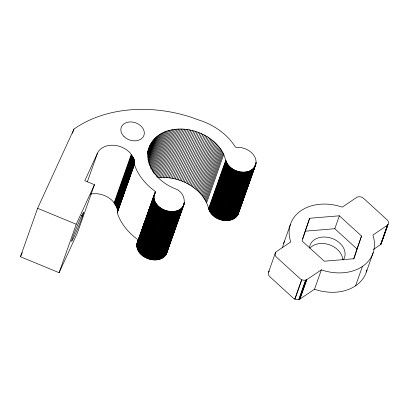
<?xml version="1.0" encoding="UTF-8"?>
<svg xmlns="http://www.w3.org/2000/svg" width="409" height="409" viewBox="0 0 409 409"><rect width="100%" height="100%" fill="white"/><g stroke="black" fill="none" stroke-linecap="round" stroke-linejoin="round"><path stroke-width="0.61" d="M138.487 240.078L137.276 239.214A55.987 42.316 19.5 0 1 117.26 212.818C118.431 208.472 115.318 204.791 113.083 201.489A19.514 14.75 19.5 0 0 90.43 194.137M134.627 162.7L133.687 158.365L130.236 153.048A19.514 14.75 19.5 0 0 112.158 145.21A19.514 14.75 19.5 0 0 97.526 153.078L84.796 180.701L94.453 184.704L77.301 233.14L59.095 272.696L20.45 256.724L37.602 208.288L73.957 129.075A126.238 95.415 19.5 0 1 189.653 116.739L198.702 119.965A55.987 42.316 19.5 0 1 235.293 146.938C237.016 148.324 240.671 146.882 243.018 148.094C245.768 148.81 248.386 150.088 250.605 151.867C254.352 154.796 257.154 159.812 255.712 164.633C251.535 175.282 235.814 173.549 229.244 166.166C226.024 163.053 225.344 158.385 223.764 154.418C220.891 148.288 216.228 143.119 210.814 139.116C199.239 130.67 183.968 126.913 169.914 130.261C158.457 132.68 147.869 142.398 147.91 154.684C147.874 170.558 161.166 183.196 175.052 188.707C186.739 192.45 188.263 210.553 174.045 211.366C167.879 212.051 161.407 209.643 157.261 205.006C155.435 202.925 154.106 200.298 153.948 197.501C152.864 195.119 156.995 191.79 154.428 190.773A55.987 42.316 19.5 0 1 134.413 164.377L134.627 162.7L117.475 211.136M167.317 251.111C162.828 268.544 130.849 257.43 137.925 240.962M238.861 211.698C236.417 223.017 220.354 222.527 213.355 215.804C211.412 214.132 209.797 212.02 208.933 209.587C207.179 202.128 202.9 195.471 197.194 190.43C186.76 181.161 172.404 176.366 158.493 177.71L175.645 129.27M302.496 238.963L305.083 231.197L334.802 228.718L356.96 248.938L353.575 259.096M309.659 218.278L302.098 240.978L324.255 261.203L353.969 258.723L361.53 236.024L339.378 215.799L309.659 218.278L305.293 230.61M72.475 133.262L73.957 129.075M87.362 181.785L97.526 153.078M59.095 272.696L76.248 224.26L94.453 184.704M114.004 203.161L131.156 154.72M114.351 203.534L131.509 155.098M114.689 203.922L131.841 155.481M115.006 204.316L132.158 155.875M115.307 204.715L132.46 156.279M115.589 205.119L132.741 156.683M115.854 205.533L133.007 157.097M116.1 205.952L133.252 157.511M116.325 206.376L133.477 157.935M116.534 206.801L133.687 158.365M116.718 207.23L133.871 158.794M116.887 207.665L134.04 159.224M117.03 208.099L134.183 159.658L134.31 160.093L117.158 208.534M117.265 208.968L134.418 160.532M117.347 209.408L134.5 160.967M117.409 209.843L134.566 161.402M117.455 210.277L134.607 161.836M117.475 210.707L134.627 162.271M117.449 211.565L134.607 163.125M117.409 211.985L134.561 163.549M117.347 212.404L134.5 163.968M117.26 212.818L134.413 164.377M147.853 151.248L149.551 146.463M147.905 151.345L150.021 145.364M147.797 152.061L150.548 144.29M147.828 152.266L148.252 151.069M147.956 152.204L151.131 143.237M147.751 153.574L151.775 142.214M147.807 154.372L152.47 141.217M147.925 155.2L153.217 140.251M147.879 156.657L154.019 139.316M147.884 158.15L154.873 138.416M147.935 159.674L155.773 137.552M148.252 160.64L156.724 136.718M148.615 161.637L157.721 135.926M148.81 163.273L158.764 135.169M149.265 164.352L159.853 134.454M149.755 165.471L160.982 133.779M150.292 166.632L162.148 133.145M150.65 168.431L163.36 132.552M151.473 169.081L164.602 132.005M152.117 170.369L165.885 131.499M152.797 171.703L167.194 131.044M153.503 173.089L168.539 130.629M154.454 173.917L169.914 130.261M155.43 174.791L171.31 129.944M156.218 176.315L172.736 129.673M157.24 177.286L174.183 129.448M159.98 177.583L177.133 129.142M137.066 243.125L154.663 193.365M136.959 243.58L155.077 192.527M136.882 244.045L154.035 195.604M136.826 244.51L155.313 192.123M138.636 239.567L141.811 230.599M143.084 227.01L147.951 213.258M150.067 207.276L154.091 195.911M154.515 194.72L155.64 191.642M136.79 244.981L153.942 196.545M136.78 245.456L153.937 197.02M136.795 245.937L153.948 197.501M136.836 246.417L153.988 197.982M136.897 246.903L154.05 198.467M161.478 177.501L178.631 129.065M136.979 247.389L154.132 198.948M137.087 247.874L154.244 199.434M137.219 248.355L154.372 199.919M137.373 248.841L154.525 200.405M137.552 249.321L154.704 200.885M162.992 177.475L180.144 129.034M137.751 249.802L154.904 201.361M137.971 250.277L155.123 201.836M138.216 250.748L155.369 202.307M164.515 177.491L181.668 129.055M138.482 251.213L155.635 202.777M138.769 251.673L155.921 203.237M139.075 252.128L156.228 203.692M139.397 252.573L156.55 204.137M166.049 177.562L183.201 129.121M139.745 253.013L156.898 204.577M140.108 253.447L157.261 205.006M140.492 253.866L157.649 205.43M167.588 177.675L184.74 129.239M140.895 254.28L158.048 205.845M141.315 254.684L158.467 206.243M141.749 255.073L158.902 206.637M169.127 177.843L186.279 129.402M142.199 255.451L159.352 207.015M142.669 255.819L159.822 207.383M170.671 178.053L187.823 129.617M143.15 256.177L160.302 207.736M143.641 256.515L160.793 208.079M144.152 256.842L161.304 208.406M172.215 178.319L189.367 129.878M144.674 257.159L161.826 208.718M145.2 257.455L162.358 209.019M145.747 257.742L162.9 209.301M173.753 178.626L190.906 130.19M146.299 258.007L163.452 209.572M146.857 258.258L164.009 209.822M175.287 178.984L192.44 130.543M147.429 258.493L164.582 210.057M148.002 258.713L165.154 210.272M148.585 258.912L165.737 210.477M176.811 179.387L193.968 130.946M149.173 259.096L166.325 210.661M149.766 259.265L166.918 210.824M178.329 179.832L195.482 131.396M150.364 259.408L167.516 210.972M150.962 259.541L168.114 211.1M151.56 259.654L168.713 211.213M179.832 180.328L196.985 131.892M152.163 259.746L169.316 211.305M152.767 259.817L169.919 211.381M153.365 259.873L170.517 211.433M181.32 180.865L198.472 132.429M153.963 259.909L171.115 211.468M154.561 259.925L171.714 211.489M182.787 181.448L199.94 133.012M155.149 259.925L172.301 211.484M155.737 259.904L172.889 211.463M156.32 259.863L173.472 211.422M184.239 182.071L201.392 133.636M156.892 259.802L174.045 211.366M157.46 259.725L174.612 211.289M158.022 259.628L175.175 211.192M185.666 182.741L202.823 134.3M158.569 259.516L175.722 211.075M159.111 259.378L176.264 210.942M159.638 259.229L176.79 210.788M160.159 259.055L177.312 210.62M187.071 183.447L204.224 135.011M160.66 258.871L177.813 210.43M161.156 258.667L178.309 210.226M161.632 258.442L178.784 210.006M162.097 258.207L179.249 209.766M188.452 184.193L205.604 135.757M162.542 257.951L179.694 209.51M162.976 257.68L180.129 209.239M163.39 257.394L180.543 208.953M163.789 257.092L180.942 208.651M164.167 256.775L181.32 208.334M164.53 256.443L181.683 208.007M189.802 184.98L206.954 136.54M164.868 256.1L182.02 207.66M165.19 255.743L182.348 207.302M165.497 255.369L182.649 206.934M167.409 250.17L168.043 248.375M173.549 232.828L175.032 228.641M178.84 217.879L179.479 216.085M165.778 254.986L184.525 202.204M166.034 254.592L184.469 202.675M166.274 254.188L184.393 203.135M166.494 253.774L184.285 203.59M191.121 185.804L208.273 137.363M192.409 186.662L209.561 138.222M193.661 187.552L210.814 139.116M194.878 188.483L212.031 140.042M196.054 189.439L213.207 141.003M197.194 190.43L214.347 141.989M198.288 191.448L215.441 143.012M199.341 192.491L216.494 144.055M200.349 193.564L217.501 145.129M201.31 194.658L218.462 146.223M202.225 195.778L219.377 147.337M203.084 196.913L220.236 148.477M203.897 198.074L221.049 149.633M204.658 199.244L221.811 150.809M205.364 200.436L222.516 152M206.018 201.637L223.171 153.201M206.611 202.854L223.764 154.418M208.641 208.621L225.794 160.18M208.774 209.106L225.926 160.665M208.933 209.587L226.085 161.151M209.117 210.068L226.269 161.632M209.316 210.548L226.468 162.107M209.541 211.024L226.693 162.583M209.791 211.494L226.944 163.053M210.057 211.959L227.21 163.518M210.349 212.414L227.501 163.978M210.655 212.869L227.808 164.433M210.988 213.314L228.14 164.878M211.335 213.754L228.488 165.318M211.704 214.183L228.856 165.747M212.092 214.602L229.244 166.166M212.496 215.016L229.648 166.575M212.915 215.415L230.068 166.979M213.355 215.804L230.507 167.368M213.81 216.182L230.962 167.746M214.275 216.545L231.428 168.109M214.761 216.898L231.913 168.462M215.257 217.24L232.409 168.799M215.768 217.562L232.92 169.127M216.289 217.874L233.442 169.438M216.821 218.171L233.974 169.735M217.368 218.452L234.521 170.016M217.92 218.718L235.073 170.277M218.483 218.963L235.635 170.527M219.055 219.198L236.208 170.763M219.633 219.413L236.785 170.977M220.216 219.613L237.368 171.172M220.804 219.791L237.956 171.356M221.397 219.955L238.549 171.519M221.995 220.098L239.147 171.662M222.593 220.226L239.746 171.79M223.191 220.333L240.344 171.898M223.795 220.425L240.947 171.984M224.398 220.497L241.55 172.056M224.996 220.548L242.148 172.107M225.594 220.579L242.747 172.143M226.187 220.594L243.34 172.153M226.78 220.589L243.933 172.148M227.363 220.563L244.516 172.128M227.946 220.523L245.098 172.082M228.519 220.456L245.671 172.02M229.086 220.379L246.238 171.938M229.643 220.277L246.796 171.841M230.19 220.16L247.343 171.724M230.732 220.022L247.885 171.586M231.259 219.868L248.411 171.427M231.775 219.694L248.928 171.259M232.276 219.505L249.429 171.064M232.767 219.296L249.919 170.86M233.242 219.071L250.395 170.635M233.703 218.83L250.855 170.395M234.147 218.575L251.3 170.134M234.577 218.299L251.729 169.863M234.991 218.007L252.143 169.571M235.385 217.706L252.537 169.265M235.758 217.383L252.91 168.948M236.116 217.051L253.268 168.615M236.458 216.709L253.611 168.268M236.775 216.346L253.928 167.91M237.072 215.972L254.224 167.537M239.362 209.561L240.845 205.379M247.2 187.44L247.834 185.645M251.647 174.878L252.281 173.084M255.456 164.116L256.095 162.322M237.353 215.589L256.065 162.792M237.609 215.195L256.014 163.263M237.844 214.786L255.937 163.723M238.058 214.372L255.835 164.183M238.416 213.513L255.712 164.633M366.965 269.812A43.737 33.057 19.5 0 1 314.506 289.245L299.766 299.148A5.23 3.957 19.5 0 1 298.999 299.434L298.79 299.485A5.23 3.957 19.5 0 1 294.996 299.127L294.782 299.035A5.23 3.957 19.5 0 1 293.054 297.916L269.766 276.658A5.23 3.957 19.5 0 1 268.56 272.128L275.508 252.593A5.23 3.957 19.5 0 1 276.525 251.54L290.753 241.929A43.737 33.057 19.5 0 1 342.261 207.133L356.658 197.419A5.23 3.957 19.5 0 1 357.19 197.148L357.379 197.072A5.23 3.957 19.5 0 1 362.2 197.44L362.405 197.547A5.23 3.957 19.5 0 1 363.713 198.462L387.001 219.72A5.23 3.957 19.5 0 1 388.029 224.556L381.06 244.081A5.23 3.957 19.5 0 1 380.692 244.485L373.397 249.47M283.575 243.723L290.436 224.347M294.782 299.035L301.643 279.659A5.23 3.957 19.5 0 1 299.92 278.539L276.627 257.281A5.23 3.957 19.5 0 1 275.421 252.752L275.508 252.593M294.996 299.127L301.857 279.751A5.23 3.957 19.5 0 0 305.651 280.114L305.86 280.058A5.23 3.957 19.5 0 0 306.627 279.771L321.367 269.868A43.737 33.057 19.5 0 0 372.875 235.078L387.553 225.114A5.23 3.957 19.5 0 0 387.921 224.705L388.029 224.556M298.79 299.485L305.651 280.114M298.999 299.434L305.86 280.058M299.766 299.148L306.627 279.771M299.94 299.056L306.801 279.684M334.802 228.718L339.378 215.799M314.506 289.245L321.367 269.868M356.96 248.938L361.53 236.024M355.569 285.819L362.43 266.443M366.336 272.031L373.197 252.655M380.549 244.613L387.41 225.236M380.692 244.485L387.553 225.114M381.06 244.081L387.921 224.705M20.45 256.724L22.306 252.675M268.56 272.128L268.647 271.97A5.23 3.957 19.5 0 1 268.964 271.53M81.401 215.599L82.577 216.085A15.695 0.711 -67.5 0 1 72.403 240.195L72.286 240.415A15.695 0.711 -67.5 0 1 72.628 237.675A15.695 0.711 -67.5 0 1 78.4 223.15L78.635 222.603A15.695 0.711 -67.5 0 1 82.577 216.085M37.602 208.288L76.248 224.26M282.609 247.649A43.737 33.057 19.5 0 1 284.638 241.039M309.409 247.982A18.313 13.84 19.5 0 1 331.842 238.365A18.313 13.84 19.5 0 1 343.279 259.945M309.956 248.043A18.313 13.84 19.5 0 1 329.557 244.822A18.313 13.84 19.5 0 1 342.798 259.643M269.086 271.397A5.23 3.957 19.5 0 1 269.357 271.141M381.689 242.251A5.23 3.957 19.5 0 1 381.168 243.933M124.045 136.58A12.035 9.095 19.5 0 0 143.83 135.65A12.035 9.095 19.5 0 0 129.868 121.933A12.035 9.095 19.5 0 0 124.045 136.58"/></g></svg>
